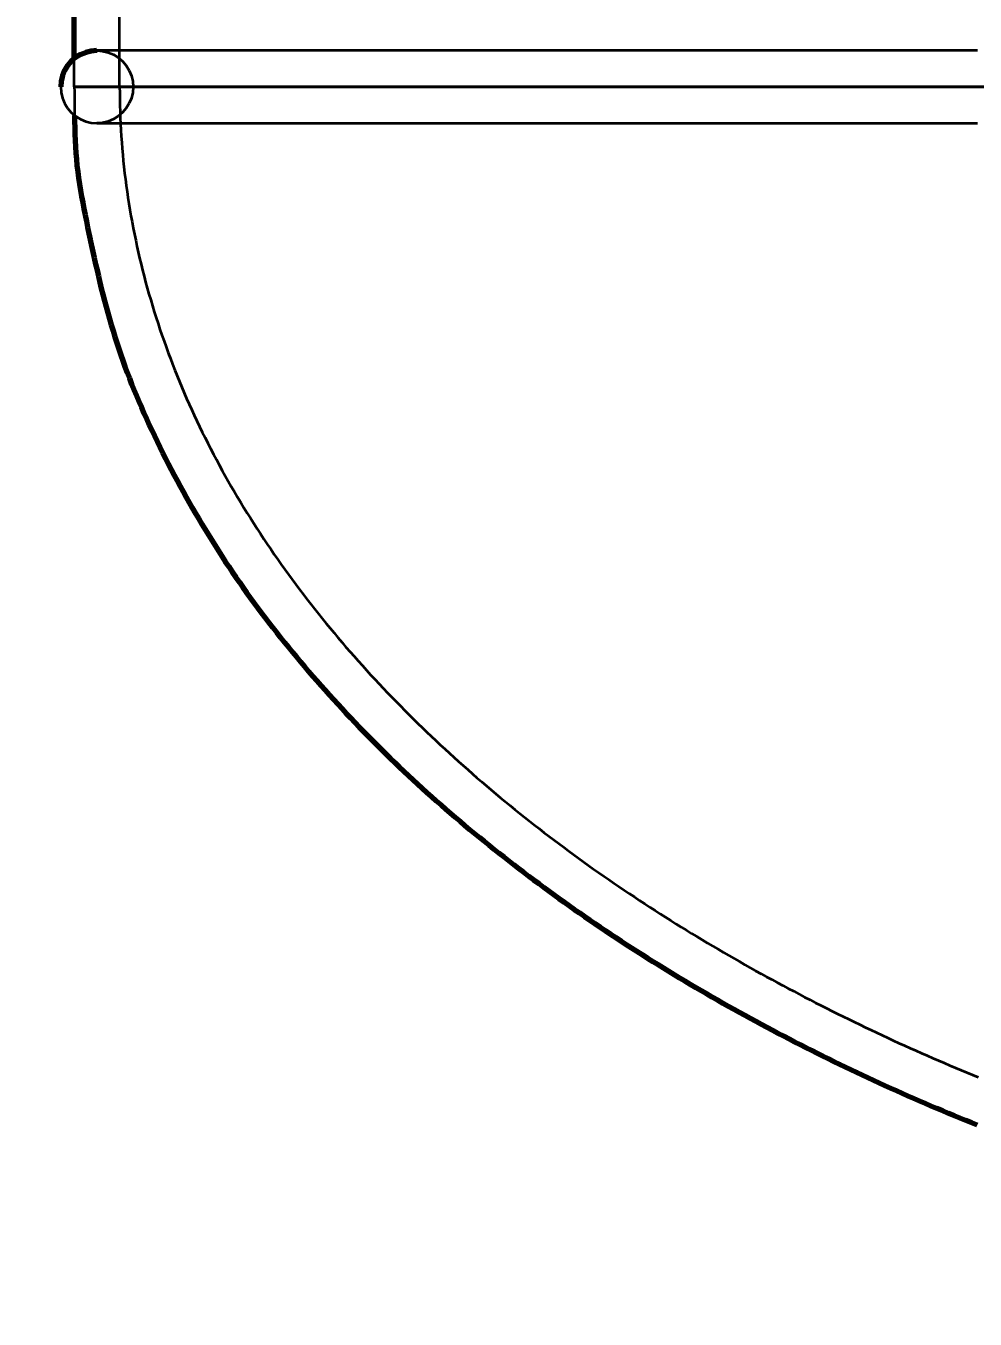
# Model space of a CAD drawing. Header units: millimetres. Extents: x 0 to 594, y 0 to 420.
# Drawn here: x 94.09 to 107.5, y 183.57 to 201.83 of the extents above; entities that cross this region are included whole.
import ezdxf

# ---------------------------------------------------------------- set-up
doc = ezdxf.new("R2010")
doc.units = ezdxf.units.MM
doc.linetypes.add('IRAM-E-TRAZOS', pattern=[5, 4, -1])
for name, color, linetype, lineweight in [('01-VISIBLE', 7, 'CONTINUOUS', 70), ('02-OCULTA', 4, 'IRAM-E-TRAZOS', 35), ('04-COTA', 3, 'CONTINUOUS', 18)]:
    doc.layers.add(name, color=color, linetype=linetype, lineweight=lineweight)
doc.styles.add('ISO3098', font='isocpeur.ttf')
doc.dimstyles.new('FLAMA-IRAM', dxfattribs={"dimtxt": 3.5, "dimasz": 3.5, "dimexe": 2, "dimexo": 1.5, "dimgap": 1, "dimtad": 1, "dimdec": 1, "dimtxsty": 'ISO3098', "dimblk": 'IRAM_FLECHA', "dimblk1": 'IRAM_FLECHA', "dimblk2": 'IRAM_FLECHA', "dimcen": 2.5, "dimclrd": 3, "dimclre": 3, "dimclrt": 3, "dimazin": 3, "dimtfac": 1, "dimtmove": 0, "dimatfit": 3, "dimlwd": 18, "dimlwe": 18})

# ---------------------------------------------------------------- blocks, each defined once
blk = doc.blocks.new('IRAM_FLECHA')
blk.add_solid([(0, 0), (-1, 0.125), (-1, -0.125)])

msp = doc.modelspace()

# ---------------------------------------------------------------- linework, layer by layer
at = {"layer": '01-VISIBLE'}
msp.add_line((94.775, 201.37), (94.775, 281.77), dxfattribs=at)
for points in [[(95.095, 201.482), (95.015, 201.476), (94.937, 201.457), (94.863, 201.426), (94.794, 201.384), (94.733, 201.332), (94.681, 201.271), (94.639, 201.202), (94.608, 201.128), (94.589, 201.05), (94.583, 200.97)], [(94.778, 200.568), (94.78, 200.479), (94.782, 200.39), (94.784, 200.302), (94.788, 200.213), (94.792, 200.125), (94.798, 200.036), (94.805, 199.948), (94.813, 199.86), (94.823, 199.772), (94.835, 199.684), (94.848, 199.596), (94.862, 199.509), (94.877, 199.422), (94.894, 199.335), (94.911, 199.248), (94.928, 199.161), (94.946, 199.074), (94.964, 198.987), (94.982, 198.901), (95.001, 198.814), (95.019, 198.727), (95.038, 198.641), (95.057, 198.554), (95.076, 198.468), (95.096, 198.381), (95.116, 198.295), (95.136, 198.209), (95.157, 198.123), (95.179, 198.037), (95.201, 197.951), (95.224, 197.865), (95.248, 197.78), (95.272, 197.695), (95.297, 197.61), (95.322, 197.525), (95.348, 197.44), (95.375, 197.356), (95.402, 197.271), (95.431, 197.188), (95.46, 197.104), (95.49, 197.021), (95.521, 196.938), (95.553, 196.855), (95.585, 196.772), (95.618, 196.69), (95.652, 196.608), (95.687, 196.527), (95.722, 196.445), (95.757, 196.364), (95.794, 196.283), (95.83, 196.203), (95.868, 196.122), (95.906, 196.042), (95.944, 195.962), (95.983, 195.883), (96.023, 195.804), (96.063, 195.724), (96.103, 195.646), (96.144, 195.567), (96.185, 195.489), (96.227, 195.411), (96.269, 195.333), (96.312, 195.255), (96.355, 195.178), (96.398, 195.1), (96.442, 195.024), (96.487, 194.947), (96.532, 194.87), (96.577, 194.794), (96.623, 194.718), (96.669, 194.643), (96.716, 194.567), (96.763, 194.492), (96.81, 194.418), (96.859, 194.343), (96.907, 194.269), (96.956, 194.196), (97.006, 194.122), (97.056, 194.049), (97.106, 193.976), (97.157, 193.904), (97.208, 193.831), (97.26, 193.759), (97.312, 193.688), (97.365, 193.616), (97.418, 193.545), (97.471, 193.475), (97.525, 193.404), (97.579, 193.334), (97.634, 193.264), (97.688, 193.195), (97.744, 193.125), (97.799, 193.057), (97.856, 192.988), (97.912, 192.92), (97.969, 192.852), (98.026, 192.784), (98.083, 192.717), (98.141, 192.649), (98.199, 192.583), (98.258, 192.516), (98.317, 192.45), (98.376, 192.384), (98.436, 192.318), (98.495, 192.253), (98.556, 192.188), (98.616, 192.123), (98.677, 192.059), (98.738, 191.995), (98.799, 191.931), (98.861, 191.867), (98.923, 191.804), (98.985, 191.741), (99.048, 191.678), (99.111, 191.616), (99.174, 191.554), (99.238, 191.492), (99.301, 191.43), (99.365, 191.369), (99.43, 191.308), (99.494, 191.247), (99.559, 191.187), (99.624, 191.127), (99.69, 191.067), (99.755, 191.008), (99.821, 190.949), (99.887, 190.89), (99.954, 190.831), (100.021, 190.773), (100.087, 190.715), (100.155, 190.657), (100.222, 190.6), (100.29, 190.542), (100.358, 190.486), (100.426, 190.429), (100.495, 190.373), (100.563, 190.317), (100.632, 190.261), (100.701, 190.206), (100.771, 190.151), (100.84, 190.096), (100.91, 190.041), (100.98, 189.987), (101.05, 189.933), (101.121, 189.879), (101.191, 189.825), (101.262, 189.772), (101.333, 189.719), (101.404, 189.667), (101.476, 189.614), (101.547, 189.562), (101.619, 189.51), (101.691, 189.459), (101.764, 189.407), (101.836, 189.356), (101.909, 189.305), (101.981, 189.255), (102.054, 189.205), (102.127, 189.155), (102.201, 189.105), (102.274, 189.056), (102.348, 189.006), (102.422, 188.957), (102.496, 188.909), (102.57, 188.86), (102.645, 188.812), (102.719, 188.764), (102.794, 188.717), (102.869, 188.669), (102.944, 188.622), (103.019, 188.576), (103.094, 188.529), (103.17, 188.483), (103.246, 188.437), (103.321, 188.391), (103.397, 188.345), (103.474, 188.3), (103.55, 188.255), (103.626, 188.21), (103.703, 188.166), (103.78, 188.121), (103.857, 188.077), (103.934, 188.033), (104.011, 187.99), (104.088, 187.947), (104.165, 187.904), (104.243, 187.861), (104.321, 187.818), (104.399, 187.776), (104.477, 187.734), (104.555, 187.692), (104.633, 187.651), (104.711, 187.609), (104.79, 187.568), (104.869, 187.527), (104.947, 187.487), (105.026, 187.446), (105.105, 187.406), (105.184, 187.367), (105.264, 187.327), (105.343, 187.287), (105.422, 187.248), (105.502, 187.209), (105.582, 187.171), (105.662, 187.132), (105.741, 187.094), (105.822, 187.056), (105.902, 187.018), (105.982, 186.981), (106.062, 186.944), (106.143, 186.907), (106.223, 186.87), (106.304, 186.833), (106.385, 186.797), (106.466, 186.761), (106.547, 186.725), (106.628, 186.689), (106.709, 186.654), (106.79, 186.619), (106.872, 186.584), (106.953, 186.549), (107.035, 186.514), (107.117, 186.48), (107.198, 186.446), (107.28, 186.412), (107.362, 186.378), (107.444, 186.345), (107.527, 186.312)]]:
    msp.add_lwpolyline(points, dxfattribs=at)
at = {"layer": '02-OCULTA'}
for p, q in [((95.415, 200.97), (95.415, 282.17)), ((94.775, 200.97), (94.775, 201.37))]:
    msp.add_line(p, q, dxfattribs=at)
for points in [[(107.53, 201.482), (107.393, 201.482), (107.257, 201.482), (107.12, 201.482), (106.984, 201.482), (106.847, 201.482), (106.71, 201.482), (106.574, 201.482), (106.437, 201.482), (106.3, 201.482), (106.164, 201.482), (106.027, 201.482), (105.89, 201.482), (105.754, 201.482), (105.617, 201.482), (105.48, 201.482), (105.344, 201.482), (105.207, 201.482), (105.07, 201.482), (104.934, 201.482), (104.797, 201.482), (104.66, 201.482), (104.524, 201.482), (104.387, 201.482), (104.251, 201.482), (104.114, 201.482), (103.977, 201.482), (103.841, 201.482), (103.704, 201.482), (103.567, 201.482), (103.431, 201.482), (103.294, 201.482), (103.157, 201.482), (103.021, 201.482), (102.884, 201.482), (102.747, 201.482), (102.611, 201.482), (102.474, 201.482), (102.337, 201.482), (102.201, 201.482), (102.064, 201.482), (101.927, 201.482), (101.791, 201.482), (101.654, 201.482), (101.518, 201.482), (101.381, 201.482), (101.244, 201.482), (101.108, 201.482), (100.971, 201.482), (100.834, 201.482), (100.698, 201.482), (100.561, 201.482), (100.424, 201.482), (100.288, 201.482), (100.151, 201.482), (100.014, 201.482), (99.878, 201.482), (99.741, 201.482), (99.604, 201.482), (99.468, 201.482), (99.331, 201.482), (99.195, 201.482), (99.058, 201.482), (98.921, 201.482), (98.785, 201.482), (98.648, 201.482), (98.511, 201.482), (98.375, 201.482), (98.238, 201.482), (98.101, 201.482), (97.965, 201.482), (97.828, 201.482), (97.691, 201.482), (97.555, 201.482), (97.418, 201.482), (97.281, 201.482), (97.145, 201.482), (97.008, 201.482), (96.871, 201.482), (96.735, 201.482), (96.598, 201.482), (96.462, 201.482), (96.325, 201.482), (96.188, 201.482), (96.052, 201.482), (95.915, 201.482), (95.778, 201.482), (95.642, 201.482), (95.505, 201.482), (95.368, 201.482), (95.232, 201.482), (95.095, 201.482)], [(107.53, 201.482), (107.393, 201.482), (107.257, 201.482), (107.12, 201.482), (106.984, 201.482), (106.847, 201.482), (106.71, 201.482), (106.574, 201.482), (106.437, 201.482), (106.3, 201.482), (106.164, 201.482), (106.027, 201.482), (105.89, 201.482), (105.754, 201.482), (105.617, 201.482), (105.48, 201.482), (105.344, 201.482), (105.207, 201.482), (105.07, 201.482), (104.934, 201.482), (104.797, 201.482), (104.66, 201.482), (104.524, 201.482), (104.387, 201.482), (104.251, 201.482), (104.114, 201.482), (103.977, 201.482), (103.841, 201.482), (103.704, 201.482), (103.567, 201.482), (103.431, 201.482), (103.294, 201.482), (103.157, 201.482), (103.021, 201.482), (102.884, 201.482), (102.747, 201.482), (102.611, 201.482), (102.474, 201.482), (102.337, 201.482), (102.201, 201.482), (102.064, 201.482), (101.927, 201.482), (101.791, 201.482), (101.654, 201.482), (101.518, 201.482), (101.381, 201.482), (101.244, 201.482), (101.108, 201.482), (100.971, 201.482), (100.834, 201.482), (100.698, 201.482), (100.561, 201.482), (100.424, 201.482), (100.288, 201.482), (100.151, 201.482), (100.014, 201.482), (99.878, 201.482), (99.741, 201.482), (99.604, 201.482), (99.468, 201.482), (99.331, 201.482), (99.195, 201.482), (99.058, 201.482), (98.921, 201.482), (98.785, 201.482), (98.648, 201.482), (98.511, 201.482), (98.375, 201.482), (98.238, 201.482), (98.101, 201.482), (97.965, 201.482), (97.828, 201.482), (97.691, 201.482), (97.555, 201.482), (97.418, 201.482), (97.281, 201.482), (97.145, 201.482), (97.008, 201.482), (96.871, 201.482), (96.735, 201.482), (96.598, 201.482), (96.462, 201.482), (96.325, 201.482), (96.188, 201.482), (96.052, 201.482), (95.915, 201.482), (95.778, 201.482), (95.642, 201.482), (95.505, 201.482), (95.368, 201.482), (95.232, 201.482), (95.095, 201.482)], [(95.095, 201.482), (95.175, 201.476), (95.253, 201.457), (95.327, 201.426), (95.396, 201.384), (95.457, 201.332), (95.509, 201.271), (95.551, 201.202), (95.582, 201.128), (95.601, 201.05), (95.607, 200.97), (95.601, 200.89), (95.582, 200.812), (95.551, 200.738), (95.509, 200.669), (95.457, 200.608), (95.396, 200.556), (95.327, 200.514), (95.253, 200.483), (95.175, 200.464), (95.095, 200.458)], [(94.583, 200.97), (94.589, 200.89), (94.608, 200.812), (94.639, 200.738), (94.681, 200.669), (94.733, 200.608), (94.794, 200.556), (94.863, 200.514), (94.937, 200.483), (95.015, 200.464), (95.095, 200.458)], [(107.632, 200.97), (107.494, 200.97), (107.356, 200.97), (107.218, 200.97), (107.079, 200.97), (106.941, 200.97), (106.803, 200.97), (106.665, 200.97), (106.526, 200.97), (106.388, 200.97), (106.25, 200.97), (106.112, 200.97), (105.973, 200.97), (105.835, 200.97), (105.697, 200.97), (105.559, 200.97), (105.42, 200.97), (105.282, 200.97), (105.144, 200.97), (105.005, 200.97), (104.867, 200.97), (104.729, 200.97), (104.591, 200.97), (104.453, 200.97), (104.314, 200.97), (104.176, 200.97), (104.038, 200.97), (103.9, 200.97), (103.761, 200.97), (103.623, 200.97), (103.485, 200.97), (103.346, 200.97), (103.208, 200.97), (103.07, 200.97), (102.932, 200.97), (102.794, 200.97), (102.655, 200.97), (102.517, 200.97), (102.379, 200.97), (102.24, 200.97), (102.102, 200.97), (101.964, 200.97), (101.826, 200.97), (101.688, 200.97), (101.549, 200.97), (101.411, 200.97), (101.273, 200.97), (101.135, 200.97), (100.996, 200.97), (100.858, 200.97), (100.72, 200.97), (100.581, 200.97), (100.443, 200.97), (100.305, 200.97), (100.167, 200.97), (100.028, 200.97), (99.89, 200.97), (99.752, 200.97), (99.614, 200.97), (99.475, 200.97), (99.337, 200.97), (99.199, 200.97), (99.061, 200.97), (98.922, 200.97), (98.784, 200.97), (98.646, 200.97), (98.508, 200.97), (98.369, 200.97), (98.231, 200.97), (98.093, 200.97), (97.955, 200.97), (97.817, 200.97), (97.678, 200.97), (97.54, 200.97), (97.402, 200.97), (97.264, 200.97), (97.125, 200.97), (96.987, 200.97), (96.849, 200.97), (96.711, 200.97), (96.572, 200.97), (96.434, 200.97), (96.296, 200.97), (96.158, 200.97), (96.019, 200.97), (95.881, 200.97), (95.743, 200.97), (95.605, 200.97), (95.466, 200.97), (95.328, 200.97), (95.19, 200.97), (95.052, 200.97), (94.913, 200.97), (94.775, 200.97)], [(94.775, 200.97), (94.913, 200.97), (95.052, 200.97), (95.19, 200.97), (95.328, 200.97), (95.466, 200.97), (95.605, 200.97), (95.743, 200.97), (95.881, 200.97), (96.019, 200.97), (96.158, 200.97), (96.296, 200.97), (96.434, 200.97), (96.572, 200.97), (96.711, 200.97), (96.849, 200.97), (96.987, 200.97), (97.125, 200.97), (97.264, 200.97), (97.402, 200.97), (97.54, 200.97), (97.678, 200.97), (97.817, 200.97), (97.955, 200.97), (98.093, 200.97), (98.231, 200.97), (98.369, 200.97), (98.508, 200.97), (98.646, 200.97), (98.784, 200.97), (98.922, 200.97), (99.061, 200.97), (99.199, 200.97), (99.337, 200.97), (99.475, 200.97), (99.614, 200.97), (99.752, 200.97), (99.89, 200.97), (100.028, 200.97), (100.167, 200.97), (100.305, 200.97), (100.443, 200.97), (100.581, 200.97), (100.72, 200.97), (100.858, 200.97), (100.996, 200.97), (101.135, 200.97), (101.273, 200.97), (101.411, 200.97), (101.549, 200.97), (101.688, 200.97), (101.826, 200.97), (101.964, 200.97), (102.102, 200.97), (102.24, 200.97), (102.379, 200.97), (102.517, 200.97), (102.655, 200.97), (102.794, 200.97), (102.932, 200.97), (103.07, 200.97), (103.208, 200.97), (103.346, 200.97), (103.485, 200.97), (103.623, 200.97), (103.761, 200.97), (103.9, 200.97), (104.038, 200.97), (104.176, 200.97), (104.314, 200.97), (104.453, 200.97), (104.591, 200.97), (104.729, 200.97), (104.867, 200.97), (105.005, 200.97), (105.144, 200.97), (105.282, 200.97), (105.42, 200.97), (105.559, 200.97), (105.697, 200.97), (105.835, 200.97), (105.973, 200.97), (106.112, 200.97), (106.25, 200.97), (106.388, 200.97), (106.526, 200.97), (106.665, 200.97), (106.803, 200.97), (106.941, 200.97), (107.079, 200.97), (107.218, 200.97), (107.356, 200.97), (107.494, 200.97), (107.632, 200.97)], [(107.632, 200.97), (107.494, 200.97), (107.356, 200.97), (107.218, 200.97), (107.079, 200.97), (106.941, 200.97), (106.803, 200.97), (106.665, 200.97), (106.526, 200.97), (106.388, 200.97), (106.25, 200.97), (106.112, 200.97), (105.973, 200.97), (105.835, 200.97), (105.697, 200.97), (105.559, 200.97), (105.42, 200.97), (105.282, 200.97), (105.144, 200.97), (105.005, 200.97), (104.867, 200.97), (104.729, 200.97), (104.591, 200.97), (104.453, 200.97), (104.314, 200.97), (104.176, 200.97), (104.038, 200.97), (103.9, 200.97), (103.761, 200.97), (103.623, 200.97), (103.485, 200.97), (103.346, 200.97), (103.208, 200.97), (103.07, 200.97), (102.932, 200.97), (102.794, 200.97), (102.655, 200.97), (102.517, 200.97), (102.379, 200.97), (102.24, 200.97), (102.102, 200.97), (101.964, 200.97), (101.826, 200.97), (101.688, 200.97), (101.549, 200.97), (101.411, 200.97), (101.273, 200.97), (101.135, 200.97), (100.996, 200.97), (100.858, 200.97), (100.72, 200.97), (100.581, 200.97), (100.443, 200.97), (100.305, 200.97), (100.167, 200.97), (100.028, 200.97), (99.89, 200.97), (99.752, 200.97), (99.614, 200.97), (99.475, 200.97), (99.337, 200.97), (99.199, 200.97), (99.061, 200.97), (98.922, 200.97), (98.784, 200.97), (98.646, 200.97), (98.508, 200.97), (98.369, 200.97), (98.231, 200.97), (98.093, 200.97), (97.955, 200.97), (97.817, 200.97), (97.678, 200.97), (97.54, 200.97), (97.402, 200.97), (97.264, 200.97), (97.125, 200.97), (96.987, 200.97), (96.849, 200.97), (96.711, 200.97), (96.572, 200.97), (96.434, 200.97), (96.296, 200.97), (96.158, 200.97), (96.019, 200.97), (95.881, 200.97), (95.743, 200.97), (95.605, 200.97), (95.466, 200.97), (95.328, 200.97), (95.19, 200.97), (95.052, 200.97), (94.913, 200.97), (94.775, 200.97)], [(94.775, 200.97), (94.913, 200.97), (95.052, 200.97), (95.19, 200.97), (95.328, 200.97), (95.466, 200.97), (95.605, 200.97), (95.743, 200.97), (95.881, 200.97), (96.019, 200.97), (96.158, 200.97), (96.296, 200.97), (96.434, 200.97), (96.572, 200.97), (96.711, 200.97), (96.849, 200.97), (96.987, 200.97), (97.125, 200.97), (97.264, 200.97), (97.402, 200.97), (97.54, 200.97), (97.678, 200.97), (97.817, 200.97), (97.955, 200.97), (98.093, 200.97), (98.231, 200.97), (98.369, 200.97), (98.508, 200.97), (98.646, 200.97), (98.784, 200.97), (98.922, 200.97), (99.061, 200.97), (99.199, 200.97), (99.337, 200.97), (99.475, 200.97), (99.614, 200.97), (99.752, 200.97), (99.89, 200.97), (100.028, 200.97), (100.167, 200.97), (100.305, 200.97), (100.443, 200.97), (100.581, 200.97), (100.72, 200.97), (100.858, 200.97), (100.996, 200.97), (101.135, 200.97), (101.273, 200.97), (101.411, 200.97), (101.549, 200.97), (101.688, 200.97), (101.826, 200.97), (101.964, 200.97), (102.102, 200.97), (102.24, 200.97), (102.379, 200.97), (102.517, 200.97), (102.655, 200.97), (102.794, 200.97), (102.932, 200.97), (103.07, 200.97), (103.208, 200.97), (103.346, 200.97), (103.485, 200.97), (103.623, 200.97), (103.761, 200.97), (103.9, 200.97), (104.038, 200.97), (104.176, 200.97), (104.314, 200.97), (104.453, 200.97), (104.591, 200.97), (104.729, 200.97), (104.867, 200.97), (105.005, 200.97), (105.144, 200.97), (105.282, 200.97), (105.42, 200.97), (105.559, 200.97), (105.697, 200.97), (105.835, 200.97), (105.973, 200.97), (106.112, 200.97), (106.25, 200.97), (106.388, 200.97), (106.526, 200.97), (106.665, 200.97), (106.803, 200.97), (106.941, 200.97), (107.079, 200.97), (107.218, 200.97), (107.356, 200.97), (107.494, 200.97), (107.632, 200.97)], [(94.775, 200.97), (94.776, 200.903), (94.776, 200.836), (94.777, 200.769), (94.777, 200.702), (94.778, 200.635), (94.778, 200.568)], [(107.57, 200.97), (107.434, 200.97), (107.299, 200.97), (107.164, 200.97), (107.029, 200.97), (106.894, 200.97), (106.759, 200.97), (106.624, 200.97), (106.489, 200.97), (106.354, 200.97), (106.219, 200.97), (106.084, 200.97), (105.949, 200.97), (105.814, 200.97), (105.679, 200.97), (105.544, 200.97), (105.409, 200.97), (105.274, 200.97), (105.139, 200.97), (105.004, 200.97), (104.869, 200.97), (104.733, 200.97), (104.598, 200.97), (104.463, 200.97), (104.328, 200.97), (104.193, 200.97), (104.058, 200.97), (103.923, 200.97), (103.788, 200.97), (103.653, 200.97), (103.518, 200.97), (103.383, 200.97), (103.248, 200.97), (103.113, 200.97), (102.978, 200.97), (102.843, 200.97), (102.708, 200.97), (102.573, 200.97), (102.438, 200.97), (102.303, 200.97), (102.168, 200.97), (102.032, 200.97), (101.897, 200.97), (101.762, 200.97), (101.627, 200.97), (101.492, 200.97), (101.357, 200.97), (101.222, 200.97), (101.087, 200.97), (100.952, 200.97), (100.817, 200.97), (100.682, 200.97), (100.547, 200.97), (100.412, 200.97), (100.277, 200.97), (100.142, 200.97), (100.007, 200.97), (99.872, 200.97), (99.737, 200.97), (99.602, 200.97), (99.467, 200.97), (99.331, 200.97), (99.196, 200.97), (99.061, 200.97), (98.926, 200.97), (98.791, 200.97), (98.656, 200.97), (98.521, 200.97), (98.386, 200.97), (98.251, 200.97), (98.116, 200.97), (97.981, 200.97), (97.846, 200.97), (97.711, 200.97), (97.576, 200.97), (97.441, 200.97), (97.306, 200.97), (97.171, 200.97), (97.036, 200.97), (96.901, 200.97), (96.766, 200.97), (96.63, 200.97), (96.495, 200.97), (96.36, 200.97), (96.225, 200.97), (96.09, 200.97), (95.955, 200.97), (95.82, 200.97), (95.685, 200.97), (95.55, 200.97), (95.415, 200.97)], [(95.415, 200.97), (95.55, 200.97), (95.685, 200.97), (95.82, 200.97), (95.955, 200.97), (96.09, 200.97), (96.225, 200.97), (96.36, 200.97), (96.495, 200.97), (96.63, 200.97), (96.766, 200.97), (96.901, 200.97), (97.036, 200.97), (97.171, 200.97), (97.306, 200.97), (97.441, 200.97), (97.576, 200.97), (97.711, 200.97), (97.846, 200.97), (97.981, 200.97), (98.116, 200.97), (98.251, 200.97), (98.386, 200.97), (98.521, 200.97), (98.656, 200.97), (98.791, 200.97), (98.926, 200.97), (99.061, 200.97), (99.196, 200.97), (99.331, 200.97), (99.467, 200.97), (99.602, 200.97), (99.737, 200.97), (99.872, 200.97), (100.007, 200.97), (100.142, 200.97), (100.277, 200.97), (100.412, 200.97), (100.547, 200.97), (100.682, 200.97), (100.817, 200.97), (100.952, 200.97), (101.087, 200.97), (101.222, 200.97), (101.357, 200.97), (101.492, 200.97), (101.627, 200.97), (101.762, 200.97), (101.897, 200.97), (102.032, 200.97), (102.168, 200.97), (102.303, 200.97), (102.438, 200.97), (102.573, 200.97), (102.708, 200.97), (102.843, 200.97), (102.978, 200.97), (103.113, 200.97), (103.248, 200.97), (103.383, 200.97), (103.518, 200.97), (103.653, 200.97), (103.788, 200.97), (103.923, 200.97), (104.058, 200.97), (104.193, 200.97), (104.328, 200.97), (104.463, 200.97), (104.598, 200.97), (104.733, 200.97), (104.869, 200.97), (105.004, 200.97), (105.139, 200.97), (105.274, 200.97), (105.409, 200.97), (105.544, 200.97), (105.679, 200.97), (105.814, 200.97), (105.949, 200.97), (106.084, 200.97), (106.219, 200.97), (106.354, 200.97), (106.489, 200.97), (106.624, 200.97), (106.759, 200.97), (106.894, 200.97), (107.029, 200.97), (107.164, 200.97), (107.299, 200.97), (107.434, 200.97), (107.57, 200.97)], [(107.57, 200.97), (107.434, 200.97), (107.299, 200.97), (107.164, 200.97), (107.029, 200.97), (106.894, 200.97), (106.759, 200.97), (106.624, 200.97), (106.489, 200.97), (106.354, 200.97), (106.219, 200.97), (106.084, 200.97), (105.949, 200.97), (105.814, 200.97), (105.679, 200.97), (105.544, 200.97), (105.409, 200.97), (105.274, 200.97), (105.139, 200.97), (105.004, 200.97), (104.869, 200.97), (104.733, 200.97), (104.598, 200.97), (104.463, 200.97), (104.328, 200.97), (104.193, 200.97), (104.058, 200.97), (103.923, 200.97), (103.788, 200.97), (103.653, 200.97), (103.518, 200.97), (103.383, 200.97), (103.248, 200.97), (103.113, 200.97), (102.978, 200.97), (102.843, 200.97), (102.708, 200.97), (102.573, 200.97), (102.438, 200.97), (102.303, 200.97), (102.168, 200.97), (102.032, 200.97), (101.897, 200.97), (101.762, 200.97), (101.627, 200.97), (101.492, 200.97), (101.357, 200.97), (101.222, 200.97), (101.087, 200.97), (100.952, 200.97), (100.817, 200.97), (100.682, 200.97), (100.547, 200.97), (100.412, 200.97), (100.277, 200.97), (100.142, 200.97), (100.007, 200.97), (99.872, 200.97), (99.737, 200.97), (99.602, 200.97), (99.467, 200.97), (99.331, 200.97), (99.196, 200.97), (99.061, 200.97), (98.926, 200.97), (98.791, 200.97), (98.656, 200.97), (98.521, 200.97), (98.386, 200.97), (98.251, 200.97), (98.116, 200.97), (97.981, 200.97), (97.846, 200.97), (97.711, 200.97), (97.576, 200.97), (97.441, 200.97), (97.306, 200.97), (97.171, 200.97), (97.036, 200.97), (96.901, 200.97), (96.766, 200.97), (96.63, 200.97), (96.495, 200.97), (96.36, 200.97), (96.225, 200.97), (96.09, 200.97), (95.955, 200.97), (95.82, 200.97), (95.685, 200.97), (95.55, 200.97), (95.415, 200.97)], [(95.415, 200.97), (95.55, 200.97), (95.685, 200.97), (95.82, 200.97), (95.955, 200.97), (96.09, 200.97), (96.225, 200.97), (96.36, 200.97), (96.495, 200.97), (96.63, 200.97), (96.766, 200.97), (96.901, 200.97), (97.036, 200.97), (97.171, 200.97), (97.306, 200.97), (97.441, 200.97), (97.576, 200.97), (97.711, 200.97), (97.846, 200.97), (97.981, 200.97), (98.116, 200.97), (98.251, 200.97), (98.386, 200.97), (98.521, 200.97), (98.656, 200.97), (98.791, 200.97), (98.926, 200.97), (99.061, 200.97), (99.196, 200.97), (99.331, 200.97), (99.467, 200.97), (99.602, 200.97), (99.737, 200.97), (99.872, 200.97), (100.007, 200.97), (100.142, 200.97), (100.277, 200.97), (100.412, 200.97), (100.547, 200.97), (100.682, 200.97), (100.817, 200.97), (100.952, 200.97), (101.087, 200.97), (101.222, 200.97), (101.357, 200.97), (101.492, 200.97), (101.627, 200.97), (101.762, 200.97), (101.897, 200.97), (102.032, 200.97), (102.168, 200.97), (102.303, 200.97), (102.438, 200.97), (102.573, 200.97), (102.708, 200.97), (102.843, 200.97), (102.978, 200.97), (103.113, 200.97), (103.248, 200.97), (103.383, 200.97), (103.518, 200.97), (103.653, 200.97), (103.788, 200.97), (103.923, 200.97), (104.058, 200.97), (104.193, 200.97), (104.328, 200.97), (104.463, 200.97), (104.598, 200.97), (104.733, 200.97), (104.869, 200.97), (105.004, 200.97), (105.139, 200.97), (105.274, 200.97), (105.409, 200.97), (105.544, 200.97), (105.679, 200.97), (105.814, 200.97), (105.949, 200.97), (106.084, 200.97), (106.219, 200.97), (106.354, 200.97), (106.489, 200.97), (106.624, 200.97), (106.759, 200.97), (106.894, 200.97), (107.029, 200.97), (107.164, 200.97), (107.299, 200.97), (107.434, 200.97), (107.57, 200.97)], [(95.415, 200.97), (95.416, 200.883), (95.416, 200.796), (95.419, 200.708), (95.421, 200.621), (95.424, 200.534), (95.428, 200.447), (95.433, 200.36), (95.438, 200.273), (95.445, 200.186), (95.451, 200.099), (95.459, 200.012), (95.467, 199.926), (95.477, 199.839), (95.486, 199.752), (95.497, 199.666), (95.508, 199.579), (95.52, 199.493), (95.533, 199.407), (95.546, 199.321), (95.56, 199.234), (95.575, 199.149), (95.591, 199.063), (95.607, 198.977), (95.624, 198.892), (95.642, 198.806), (95.66, 198.721), (95.679, 198.636), (95.698, 198.551), (95.719, 198.466), (95.739, 198.382), (95.761, 198.297), (95.783, 198.213), (95.806, 198.129), (95.83, 198.045), (95.854, 197.961), (95.879, 197.877), (95.905, 197.794), (95.931, 197.711), (95.958, 197.628), (95.985, 197.545), (96.013, 197.463), (96.042, 197.38), (96.071, 197.298), (96.101, 197.216), (96.132, 197.135), (96.163, 197.053), (96.195, 196.972), (96.227, 196.891), (96.26, 196.811), (96.294, 196.73), (96.328, 196.65), (96.362, 196.57), (96.398, 196.49), (96.434, 196.411), (96.47, 196.332), (96.507, 196.253), (96.545, 196.174), (96.583, 196.096), (96.621, 196.017), (96.66, 195.939), (96.7, 195.862), (96.74, 195.785), (96.781, 195.708), (96.822, 195.631), (96.864, 195.554), (96.906, 195.478), (96.949, 195.402), (96.992, 195.326), (97.036, 195.251), (97.081, 195.176), (97.125, 195.101), (97.17, 195.026), (97.216, 194.952), (97.262, 194.878), (97.309, 194.805), (97.356, 194.731), (97.404, 194.658), (97.452, 194.585), (97.5, 194.513), (97.549, 194.441), (97.598, 194.369), (97.648, 194.297), (97.698, 194.226), (97.749, 194.155), (97.8, 194.084), (97.851, 194.014), (97.903, 193.944), (97.955, 193.874), (98.008, 193.805), (98.061, 193.735), (98.115, 193.667), (98.168, 193.598), (98.223, 193.53), (98.277, 193.462), (98.332, 193.394), (98.387, 193.327), (98.443, 193.26), (98.499, 193.193), (98.556, 193.126), (98.612, 193.06), (98.67, 192.994), (98.727, 192.929), (98.785, 192.864), (98.843, 192.798), (98.902, 192.734), (98.96, 192.669), (99.019, 192.606), (99.079, 192.542), (99.139, 192.478), (99.199, 192.415), (99.259, 192.352), (99.32, 192.29), (99.381, 192.228), (99.442, 192.165), (99.504, 192.104), (99.566, 192.042), (99.628, 191.982), (99.691, 191.921), (99.753, 191.86), (99.816, 191.8), (99.88, 191.74), (99.943, 191.681), (100.007, 191.621), (100.072, 191.562), (100.136, 191.504), (100.201, 191.445), (100.266, 191.387), (100.331, 191.329), (100.397, 191.272), (100.462, 191.214), (100.528, 191.158), (100.594, 191.101), (100.661, 191.045), (100.728, 190.988), (100.795, 190.933), (100.862, 190.877), (100.929, 190.822), (100.997, 190.767), (101.065, 190.712), (101.133, 190.658), (101.201, 190.604), (101.27, 190.55), (101.339, 190.496), (101.408, 190.443), (101.477, 190.39), (101.546, 190.337), (101.616, 190.285), (101.686, 190.233), (101.756, 190.181), (101.826, 190.129), (101.897, 190.078), (101.967, 190.027), (102.038, 189.976), (102.109, 189.925), (102.18, 189.875), (102.252, 189.825), (102.324, 189.776), (102.395, 189.726), (102.467, 189.677), (102.539, 189.628), (102.612, 189.579), (102.684, 189.531), (102.757, 189.483), (102.83, 189.435), (102.903, 189.388), (102.976, 189.34), (103.05, 189.293), (103.123, 189.246), (103.197, 189.2), (103.271, 189.153), (103.345, 189.107), (103.419, 189.062), (103.493, 189.016), (103.568, 188.971), (103.642, 188.926), (103.717, 188.881), (103.792, 188.837), (103.867, 188.792), (103.943, 188.748), (104.018, 188.705), (104.094, 188.661), (104.169, 188.618), (104.245, 188.575), (104.321, 188.532), (104.397, 188.49), (104.473, 188.447), (104.55, 188.405), (104.626, 188.364), (104.703, 188.322), (104.78, 188.281), (104.857, 188.24), (104.934, 188.199), (105.011, 188.159), (105.088, 188.118), (105.166, 188.078), (105.243, 188.038), (105.321, 187.999), (105.399, 187.959), (105.477, 187.92), (105.555, 187.881), (105.633, 187.843), (105.711, 187.804), (105.789, 187.766), (105.868, 187.728), (105.947, 187.69), (106.025, 187.653), (106.104, 187.616), (106.183, 187.579), (106.262, 187.542), (106.341, 187.505), (106.42, 187.469), (106.5, 187.433), (106.579, 187.397), (106.659, 187.361), (106.738, 187.326), (106.818, 187.291), (106.898, 187.256), (106.978, 187.221), (107.058, 187.187), (107.138, 187.152), (107.219, 187.119), (107.299, 187.085), (107.379, 187.051), (107.46, 187.018), (107.541, 186.985)], [(95.095, 200.458), (95.232, 200.458), (95.368, 200.458), (95.505, 200.458), (95.642, 200.458), (95.778, 200.458), (95.915, 200.458), (96.051, 200.458), (96.188, 200.458), (96.325, 200.458), (96.461, 200.458), (96.598, 200.458), (96.735, 200.458), (96.871, 200.458), (97.008, 200.458), (97.145, 200.458), (97.281, 200.458), (97.418, 200.458), (97.555, 200.458), (97.691, 200.458), (97.828, 200.458), (97.965, 200.458), (98.101, 200.458), (98.238, 200.458), (98.375, 200.458), (98.511, 200.458), (98.648, 200.458), (98.785, 200.458), (98.921, 200.458), (99.058, 200.458), (99.195, 200.458), (99.331, 200.458), (99.468, 200.458), (99.604, 200.458), (99.741, 200.458), (99.878, 200.458), (100.014, 200.458), (100.151, 200.458), (100.288, 200.458), (100.424, 200.458), (100.561, 200.458), (100.698, 200.458), (100.834, 200.458), (100.971, 200.458), (101.108, 200.458), (101.244, 200.458), (101.381, 200.458), (101.518, 200.458), (101.654, 200.458), (101.791, 200.458), (101.927, 200.458), (102.064, 200.458), (102.201, 200.458), (102.337, 200.458), (102.474, 200.458), (102.611, 200.458), (102.747, 200.458), (102.884, 200.458), (103.021, 200.458), (103.157, 200.458), (103.294, 200.458), (103.431, 200.458), (103.567, 200.458), (103.704, 200.458), (103.841, 200.458), (103.977, 200.458), (104.114, 200.458), (104.251, 200.458), (104.387, 200.458), (104.524, 200.458), (104.66, 200.458), (104.797, 200.458), (104.934, 200.458), (105.07, 200.458), (105.207, 200.458), (105.344, 200.458), (105.48, 200.458), (105.617, 200.458), (105.754, 200.458), (105.89, 200.458), (106.027, 200.458), (106.164, 200.458), (106.3, 200.458), (106.437, 200.458), (106.574, 200.458), (106.71, 200.458), (106.847, 200.458), (106.984, 200.458), (107.12, 200.458), (107.257, 200.458), (107.393, 200.458), (107.53, 200.458)], [(95.095, 200.458), (95.232, 200.458), (95.368, 200.458), (95.505, 200.458), (95.642, 200.458), (95.778, 200.458), (95.915, 200.458), (96.051, 200.458), (96.188, 200.458), (96.325, 200.458), (96.461, 200.458), (96.598, 200.458), (96.735, 200.458), (96.871, 200.458), (97.008, 200.458), (97.145, 200.458), (97.281, 200.458), (97.418, 200.458), (97.555, 200.458), (97.691, 200.458), (97.828, 200.458), (97.965, 200.458), (98.101, 200.458), (98.238, 200.458), (98.374, 200.458), (98.511, 200.458), (98.648, 200.458), (98.784, 200.458), (98.921, 200.458), (99.058, 200.458), (99.194, 200.458), (99.331, 200.458), (99.468, 200.458), (99.604, 200.458), (99.741, 200.458), (99.878, 200.458), (100.014, 200.458), (100.151, 200.458), (100.288, 200.458), (100.424, 200.458), (100.561, 200.458), (100.698, 200.458), (100.834, 200.458), (100.971, 200.458), (101.108, 200.458), (101.244, 200.458), (101.381, 200.458), (101.518, 200.458), (101.654, 200.458), (101.791, 200.458), (101.927, 200.458), (102.064, 200.458), (102.201, 200.458), (102.337, 200.458), (102.474, 200.458), (102.611, 200.458), (102.747, 200.458), (102.884, 200.458), (103.021, 200.458), (103.157, 200.458), (103.294, 200.458), (103.431, 200.458), (103.567, 200.458), (103.704, 200.458), (103.841, 200.458), (103.977, 200.458), (104.114, 200.458), (104.251, 200.458), (104.387, 200.458), (104.524, 200.458), (104.66, 200.458), (104.797, 200.458), (104.934, 200.458), (105.07, 200.458), (105.207, 200.458), (105.344, 200.458), (105.48, 200.458), (105.617, 200.458), (105.754, 200.458), (105.89, 200.458), (106.027, 200.458), (106.164, 200.458), (106.3, 200.458), (106.437, 200.458), (106.574, 200.458), (106.71, 200.458), (106.847, 200.458), (106.984, 200.458), (107.12, 200.458), (107.257, 200.458), (107.393, 200.458), (107.53, 200.458)]]:
    msp.add_lwpolyline(points, dxfattribs=at)

# ---------------------------------------------------------------- dimensions: what is measured, and where the dimension line sits
at = {"layer": '04-COTA'}
msp.add_linear_dim(base=(76.775, 183.57), p1=(94.775, 183.57), p2=(118.725, 306.43), angle=90, text='<>±0,8', dimstyle='FLAMA-IRAM', override={"dimlfac": 5}, dxfattribs=at).render()

doc.saveas('drawing.dxf')
